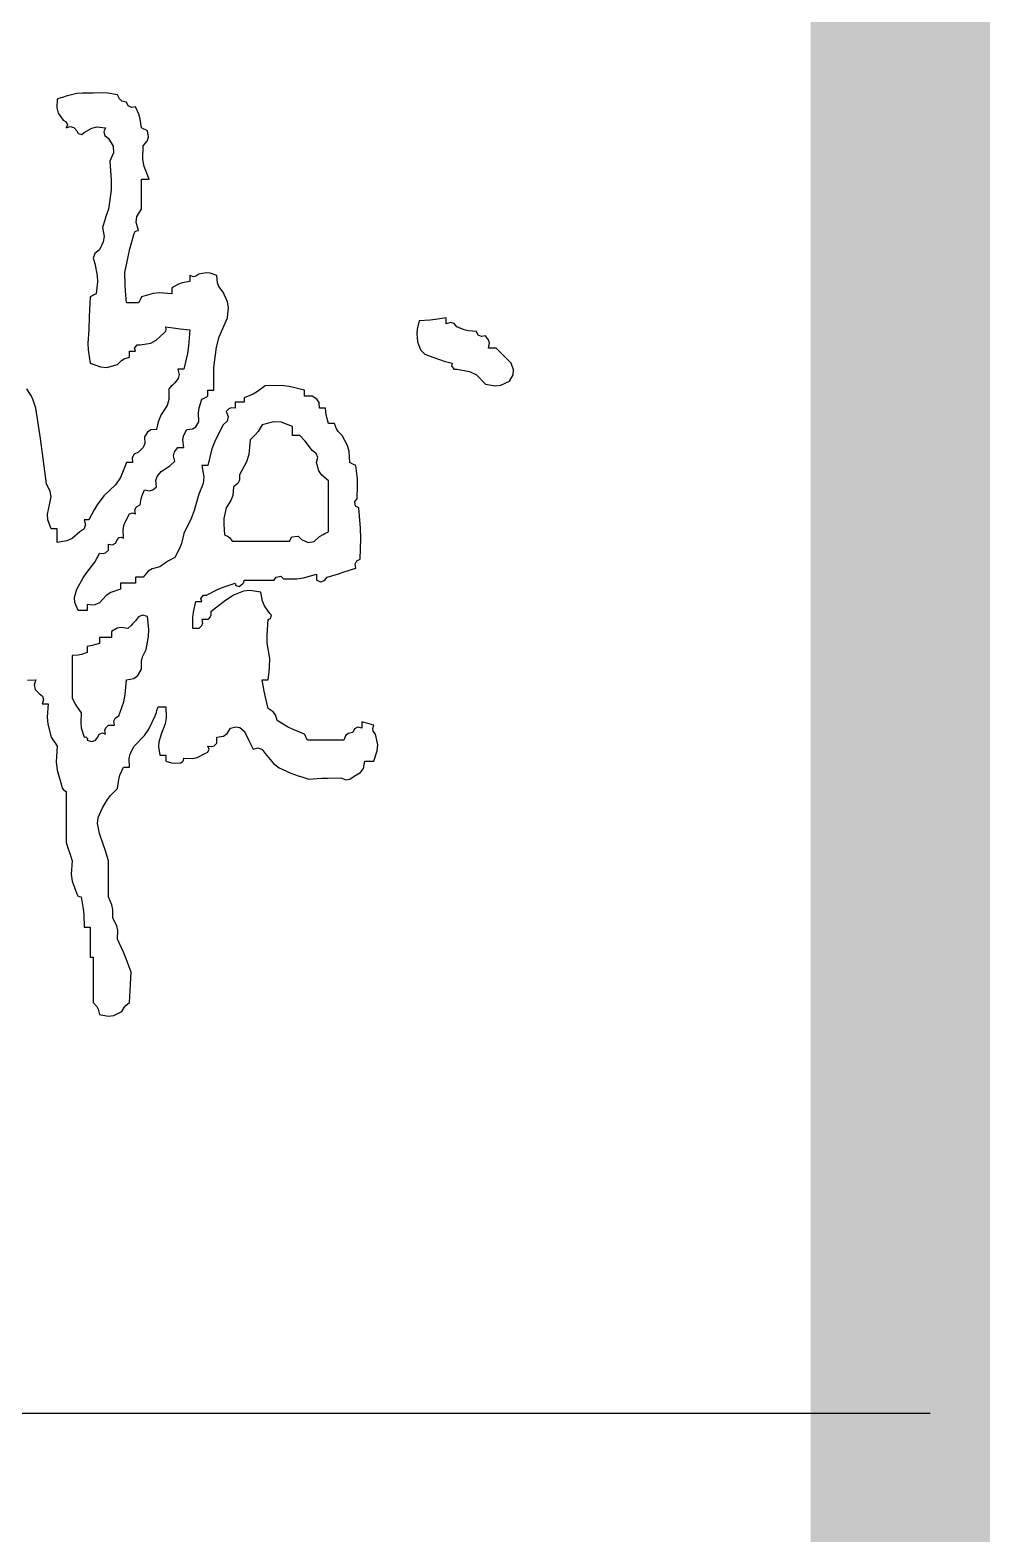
# Model space of a CAD drawing. Extents: x -737978 to 768813, y -372247 to 1140308.
# Drawn here: x -101861 to -101058, y -24511 to -23252 of the extents above; entities that cross this region are included whole.
import ezdxf

# ---------------------------------------------------------------- set-up
doc = ezdxf.new("R2010")
doc.units = 0
doc.header["$LTSCALE"] = 1000
doc.header["$MEASUREMENT"] = 0
doc.layers.get('0').update_dxf_attribs({"linetype": 'CONTINUOUS'})
doc.layers.add('PUB_TITLE', color=4, linetype='CONTINUOUS')

# ---------------------------------------------------------------- blocks, each defined once
blk = doc.blocks.new('黄履优')
for p, q in [((1.236931, 0.600962), (1.236727, 0.596112)), ((1.238931, 0.601629), (1.236931, 0.600962)), ((1.239932, 0.601962), (1.238931, 0.601629)), ((1.241932, 0.602629), (1.239932, 0.601962)), ((1.247807, 0.604022), (1.241932, 0.602629)), ((1.250897, 0.604366), (1.247807, 0.604022)), ((1.256935, 0.604296), (1.250897, 0.604366)), ((1.262275, 0.60452), (1.256935, 0.604296)), ((1.265001, 0.60435), (1.262275, 0.60452)), ((1.270271, 0.603462), (1.265001, 0.60435)), ((1.271333, 0.601085), (1.270271, 0.603462)), ((1.272742, 0.59991), (1.271333, 0.601085)), ((1.275272, 0.599295), (1.272742, 0.59991)), ((1.276289, 0.597302), (1.275272, 0.599295)), ((1.236727, 0.596112), (1.23753, 0.593303)), ((1.23753, 0.593303), (1.240265, 0.589293)), ((1.27807, 0.596412), (1.276289, 0.597302)), ((1.280274, 0.596794), (1.27807, 0.596412)), ((1.282217, 0.592346), (1.280274, 0.596794)), ((1.282907, 0.589929), (1.282217, 0.592346)), ((1.240265, 0.589293), (1.241892, 0.588534)), ((1.241892, 0.588534), (1.242587, 0.586797)), ((1.242587, 0.586797), (1.241932, 0.585125)), ((1.241932, 0.585125), (1.244223, 0.585928)), ((1.244223, 0.585928), (1.246246, 0.58535)), ((1.246246, 0.58535), (1.247767, 0.583458)), ((1.247767, 0.583458), (1.248542, 0.581945)), ((1.248542, 0.581945), (1.250637, 0.581526)), ((1.250637, 0.581526), (1.251934, 0.582624)), ((1.251934, 0.582624), (1.256057, 0.58503)), ((1.256057, 0.58503), (1.258856, 0.58563)), ((1.258856, 0.58563), (1.263603, 0.585125)), ((1.263603, 0.585125), (1.2628, 0.582834)), ((1.2628, 0.582834), (1.263379, 0.580811)), ((1.283608, 0.585125), (1.282907, 0.589929)), ((1.284941, 0.584458), (1.283608, 0.585125)), ((1.285608, 0.584125), (1.284941, 0.584458)), ((1.286942, 0.583458), (1.285608, 0.584125)), ((1.287417, 0.58001), (1.286942, 0.583458)), ((1.263379, 0.580811), (1.26527, 0.57929)), ((1.26527, 0.57929), (1.26786, 0.574999)), ((1.26786, 0.574999), (1.2681, 0.571385)), ((1.284343, 0.567668), (1.284441, 0.575123)), ((1.284441, 0.575123), (1.286736, 0.57774)), ((1.286736, 0.57774), (1.287417, 0.58001)), ((1.2681, 0.571385), (1.266104, 0.566788)), ((1.266104, 0.566788), (1.266893, 0.556143)), ((1.285059, 0.563728), (1.284343, 0.567668)), ((1.287775, 0.556786), (1.285059, 0.563728)), ((1.266722, 0.55069), (1.26527, 0.540115)), ((1.266893, 0.556143), (1.266722, 0.55069)), ((1.283608, 0.550118), (1.283608, 0.556786)), ((1.283608, 0.556786), (1.285275, 0.556786)), ((1.283608, 0.546783), (1.283608, 0.550118)), ((1.285275, 0.556786), (1.286108, 0.556786)), ((1.286108, 0.556786), (1.287775, 0.556786)), ((1.283608, 0.540115), (1.283608, 0.546783)), ((1.26327, 0.534114), (1.261936, 0.530113)), ((1.263937, 0.536115), (1.26327, 0.534114)), ((1.26527, 0.540115), (1.263937, 0.536115)), ((1.280556, 0.532953), (1.281016, 0.536176)), ((1.281941, 0.528446), (1.280556, 0.532953)), ((1.281016, 0.536176), (1.283608, 0.540115)), ((1.261936, 0.530113), (1.262877, 0.525156)), ((1.262877, 0.525156), (1.262476, 0.522148)), ((1.27717, 0.518177), (1.27944, 0.526779)), ((1.27944, 0.526779), (1.280047, 0.527817)), ((1.280047, 0.527817), (1.280749, 0.528285)), ((1.280749, 0.528285), (1.281941, 0.528446)), ((1.257757, 0.515689), (1.256912, 0.513154)), ((1.260269, 0.517611), (1.257757, 0.515689)), ((1.262476, 0.522148), (1.260269, 0.517611)), ((1.276168, 0.513835), (1.27717, 0.518177)), ((1.256912, 0.513154), (1.257769, 0.510109)), ((1.257769, 0.510109), (1.259094, 0.503565)), ((1.274439, 0.505108), (1.276168, 0.513835)), ((1.259268, 0.500082), (1.258602, 0.493439)), ((1.259094, 0.503565), (1.259268, 0.500082)), ((1.274482, 0.498432), (1.274439, 0.505108)), ((1.303979, 0.498795), (1.300278, 0.496773)), ((1.306106, 0.499504), (1.303979, 0.498795)), ((1.31028, 0.500107), (1.306106, 0.499504)), ((1.312219, 0.502847), (1.31028, 0.503441)), ((1.31028, 0.503441), (1.31028, 0.502107)), ((1.31028, 0.502107), (1.31028, 0.50144)), ((1.31028, 0.50144), (1.31028, 0.500107)), ((1.313639, 0.503084), (1.312219, 0.502847)), ((1.315281, 0.504274), (1.313639, 0.503084)), ((1.319245, 0.504913), (1.315281, 0.504274)), ((1.32148, 0.504726), (1.319245, 0.504913)), ((1.325283, 0.503441), (1.32148, 0.504726)), ((1.325525, 0.499546), (1.325283, 0.503441)), ((1.326301, 0.497413), (1.325525, 0.499546)), ((1.255268, 0.491772), (1.25488, 0.48444)), ((1.256602, 0.492439), (1.255268, 0.491772)), ((1.257269, 0.492772), (1.256602, 0.492439)), ((1.258602, 0.493439), (1.257269, 0.492772)), ((1.27465, 0.495085), (1.274482, 0.498432)), ((1.275272, 0.488438), (1.27465, 0.495085)), ((1.282941, 0.490438), (1.282607, 0.489771)), ((1.283608, 0.491772), (1.282941, 0.490438)), ((1.29005, 0.493618), (1.283608, 0.491772)), ((1.293598, 0.493973), (1.29005, 0.493618)), ((1.300278, 0.493439), (1.293598, 0.493973)), ((1.300278, 0.496773), (1.300278, 0.495439)), ((1.300278, 0.495439), (1.300278, 0.494772)), ((1.300278, 0.494772), (1.300278, 0.493439)), ((1.328617, 0.494272), (1.326301, 0.497413)), ((1.331023, 0.489044), (1.328617, 0.494272)), ((1.25488, 0.48444), (1.254714, 0.480772)), ((1.27794, 0.488438), (1.275272, 0.488438)), ((1.279273, 0.488438), (1.27794, 0.488438)), ((1.281941, 0.488438), (1.279273, 0.488438)), ((1.282607, 0.489771), (1.281941, 0.488438)), ((1.331589, 0.485839), (1.331023, 0.489044)), ((1.331118, 0.480103), (1.331589, 0.485839)), ((1.254714, 0.480772), (1.254435, 0.473434)), ((1.297259, 0.473764), (1.296944, 0.475102)), ((1.296944, 0.475102), (1.302278, 0.474435)), ((1.302278, 0.474435), (1.304945, 0.474101)), ((1.304945, 0.474101), (1.31028, 0.473434)), ((1.326493, 0.469678), (1.331118, 0.480103)), ((1.435887, 0.473884), (1.435711, 0.471426)), ((1.436974, 0.478436), (1.435887, 0.473884)), ((1.442993, 0.478909), (1.436974, 0.478436)), ((1.446, 0.479243), (1.442993, 0.478909)), ((1.451977, 0.480103), (1.446, 0.479243)), ((1.451977, 0.478769), (1.451977, 0.480103)), ((1.451977, 0.478102), (1.451977, 0.478769)), ((1.451977, 0.476769), (1.451977, 0.478102)), ((1.454267, 0.477571), (1.451977, 0.476769)), ((1.456291, 0.476993), (1.454267, 0.477571)), ((1.457811, 0.475102), (1.456291, 0.476993)), ((1.461921, 0.473398), (1.457811, 0.475102)), ((1.254435, 0.473434), (1.253987, 0.466106)), ((1.253987, 0.466106), (1.254157, 0.462355)), ((1.282774, 0.465099), (1.288649, 0.46613)), ((1.288649, 0.46613), (1.291761, 0.467686)), ((1.291761, 0.467686), (1.29611, 0.471767)), ((1.29611, 0.471767), (1.297018, 0.4728)), ((1.297018, 0.4728), (1.297259, 0.473764)), ((1.31028, 0.473434), (1.309597, 0.464691)), ((1.324924, 0.463926), (1.326493, 0.469678)), ((1.435711, 0.471426), (1.43614, 0.466766)), ((1.43614, 0.466766), (1.437758, 0.462338)), ((1.464207, 0.47287), (1.461921, 0.473398)), ((1.468647, 0.472601), (1.464207, 0.47287)), ((1.469663, 0.470609), (1.468647, 0.472601)), ((1.471445, 0.469718), (1.469663, 0.470609)), ((1.473648, 0.4701), (1.471445, 0.469718)), ((1.475385, 0.467969), (1.473648, 0.4701)), ((1.475315, 0.463432), (1.475845, 0.46613)), ((1.475845, 0.46613), (1.475385, 0.467969)), ((1.254157, 0.462355), (1.255268, 0.455097)), ((1.272466, 0.456517), (1.273953, 0.457446)), ((1.273953, 0.457446), (1.27694, 0.458431)), ((1.27694, 0.460432), (1.27694, 0.461765)), ((1.27694, 0.461765), (1.278273, 0.461765)), ((1.27694, 0.459765), (1.27694, 0.460432)), ((1.27694, 0.458431), (1.27694, 0.459765)), ((1.278273, 0.461765), (1.27894, 0.461765)), ((1.27894, 0.461765), (1.280274, 0.461765)), ((1.279755, 0.46335), (1.281108, 0.465154)), ((1.280274, 0.461765), (1.279755, 0.46335)), ((1.281108, 0.465154), (1.282774, 0.465099)), ((1.308922, 0.460308), (1.306946, 0.451763)), ((1.309597, 0.464691), (1.308922, 0.460308)), ((1.323616, 0.452597), (1.324924, 0.463926)), ((1.437758, 0.462338), (1.440047, 0.46005)), ((1.440047, 0.46005), (1.444475, 0.458431)), ((1.444475, 0.458431), (1.448719, 0.456833)), ((1.476982, 0.463432), (1.475315, 0.463432)), ((1.477816, 0.463432), (1.476982, 0.463432)), ((1.479483, 0.463432), (1.477816, 0.463432)), ((1.482817, 0.460098), (1.479483, 0.463432)), ((1.484484, 0.458431), (1.482817, 0.460098)), ((1.487818, 0.455097), (1.484484, 0.458431)), ((1.255268, 0.455097), (1.260879, 0.452943)), ((1.260879, 0.452943), (1.264456, 0.452744)), ((1.264456, 0.452744), (1.270271, 0.454264)), ((1.270271, 0.454264), (1.272466, 0.456517)), ((1.304945, 0.451763), (1.303612, 0.451763)), ((1.303612, 0.451763), (1.304361, 0.448782)), ((1.305612, 0.451763), (1.304945, 0.451763)), ((1.306946, 0.451763), (1.305612, 0.451763)), ((1.323616, 0.447596), (1.323616, 0.452597)), ((1.448719, 0.456833), (1.450903, 0.456161)), ((1.450903, 0.456161), (1.455311, 0.455097)), ((1.455311, 0.455097), (1.454792, 0.453513)), ((1.454792, 0.453513), (1.456145, 0.451709)), ((1.456145, 0.451709), (1.457811, 0.451763)), ((1.457811, 0.451763), (1.46486, 0.450512)), ((1.46486, 0.450512), (1.468626, 0.44853)), ((1.489171, 0.451318), (1.487818, 0.455097)), ((1.488945, 0.448599), (1.489171, 0.451318)), ((1.22271, 0.43683), (1.220261, 0.440928)), ((1.299944, 0.442261), (1.298611, 0.440928)), ((1.298611, 0.440928), (1.298761, 0.435022)), ((1.300611, 0.442928), (1.299944, 0.442261)), ((1.301945, 0.444262), (1.300611, 0.442928)), ((1.303886, 0.446645), (1.301945, 0.444262)), ((1.304361, 0.448782), (1.303886, 0.446645)), ((1.323616, 0.445095), (1.323616, 0.447596)), ((1.323616, 0.440094), (1.323616, 0.445095)), ((1.351956, 0.442595), (1.347693, 0.439318)), ((1.360682, 0.442621), (1.351956, 0.442595)), ((1.365136, 0.442107), (1.360682, 0.442621)), ((1.373627, 0.440094), (1.365136, 0.442107)), ((1.468626, 0.44853), (1.473648, 0.443428)), ((1.473648, 0.443428), (1.478952, 0.442552)), ((1.478952, 0.442552), (1.482059, 0.44294)), ((1.482059, 0.44294), (1.486984, 0.445095)), ((1.486984, 0.445095), (1.488945, 0.448599)), ((1.223733, 0.434614), (1.22271, 0.43683)), ((1.225262, 0.430092), (1.223733, 0.434614)), ((1.298761, 0.435022), (1.297767, 0.431642)), ((1.315391, 0.430294), (1.316948, 0.435093)), ((1.316948, 0.435093), (1.318282, 0.43576)), ((1.318282, 0.43576), (1.318948, 0.436093)), ((1.318948, 0.436093), (1.320282, 0.43676)), ((1.320282, 0.43876), (1.320282, 0.440094)), ((1.320282, 0.440094), (1.321616, 0.440094)), ((1.320282, 0.438094), (1.320282, 0.43876)), ((1.320282, 0.43676), (1.320282, 0.438094)), ((1.321616, 0.440094), (1.322283, 0.440094)), ((1.322283, 0.440094), (1.323616, 0.440094)), ((1.337286, 0.433426), (1.335285, 0.433426)), ((1.335285, 0.433426), (1.335285, 0.432092)), ((1.338286, 0.433426), (1.337286, 0.433426)), ((1.340286, 0.433426), (1.338286, 0.433426)), ((1.345273, 0.437935), (1.340286, 0.435926)), ((1.340286, 0.435926), (1.340286, 0.434926)), ((1.340286, 0.434926), (1.340286, 0.434426)), ((1.340286, 0.434426), (1.340286, 0.433426)), ((1.347693, 0.439318), (1.345273, 0.437935)), ((1.373627, 0.43876), (1.373627, 0.440094)), ((1.373627, 0.438094), (1.373627, 0.43876)), ((1.373627, 0.43676), (1.373627, 0.438094)), ((1.375294, 0.43676), (1.373627, 0.43676)), ((1.376127, 0.43676), (1.375294, 0.43676)), ((1.377794, 0.43676), (1.376127, 0.43676)), ((1.380486, 0.435133), (1.377794, 0.43676)), ((1.381679, 0.433224), (1.380486, 0.435133)), ((1.381962, 0.430092), (1.381679, 0.433224)), ((1.227713, 0.413439), (1.225262, 0.430092)), ((1.294443, 0.426758), (1.293094, 0.423549)), ((1.297767, 0.431642), (1.294443, 0.426758)), ((1.315036, 0.42763), (1.315391, 0.430294)), ((1.315281, 0.42259), (1.315036, 0.42763)), ((1.331818, 0.429872), (1.330284, 0.428425)), ((1.330284, 0.428425), (1.331376, 0.425551)), ((1.331376, 0.425551), (1.330823, 0.423064)), ((1.33319, 0.43033), (1.331818, 0.429872)), ((1.335285, 0.430092), (1.33319, 0.43033)), ((1.335285, 0.432092), (1.335285, 0.431426)), ((1.335285, 0.431426), (1.335285, 0.430092)), ((1.383296, 0.430092), (1.381962, 0.430092)), ((1.383962, 0.430092), (1.383296, 0.430092)), ((1.385296, 0.430092), (1.383962, 0.430092)), ((1.385564, 0.426702), (1.385296, 0.430092)), ((1.385907, 0.424989), (1.385564, 0.426702)), ((1.386963, 0.421757), (1.385907, 0.424989)), ((1.286902, 0.416947), (1.285275, 0.414255)), ((1.28881, 0.41814), (1.286902, 0.416947)), ((1.291943, 0.418423), (1.28881, 0.41814)), ((1.292582, 0.421844), (1.291943, 0.418423)), ((1.293094, 0.423549), (1.292582, 0.421844)), ((1.306728, 0.414831), (1.308613, 0.418423)), ((1.308613, 0.418423), (1.311746, 0.418706)), ((1.311746, 0.418706), (1.313654, 0.419898)), ((1.313654, 0.419898), (1.315281, 0.42259)), ((1.328617, 0.420923), (1.324238, 0.412381)), ((1.330823, 0.423064), (1.328617, 0.420923)), ((1.346629, 0.415617), (1.34362, 0.412588)), ((1.347994, 0.417323), (1.346629, 0.415617)), ((1.350289, 0.420923), (1.347994, 0.417323)), ((1.35675, 0.422605), (1.350289, 0.420923)), ((1.360697, 0.422407), (1.35675, 0.422605)), ((1.366959, 0.42009), (1.360697, 0.422407)), ((1.366959, 0.418089), (1.366959, 0.42009)), ((1.366959, 0.417089), (1.366959, 0.418089)), ((1.366959, 0.415089), (1.366959, 0.417089)), ((1.388297, 0.421757), (1.386963, 0.421757)), ((1.388963, 0.421757), (1.388297, 0.421757)), ((1.390297, 0.421757), (1.388963, 0.421757)), ((1.391283, 0.41877), (1.390297, 0.421757)), ((1.392212, 0.417284), (1.391283, 0.41877)), ((1.394465, 0.415089), (1.392212, 0.417284)), ((1.22888, 0.405103), (1.227713, 0.413439)), ((1.28457, 0.408366), (1.281941, 0.40592)), ((1.285492, 0.410671), (1.28457, 0.408366)), ((1.285275, 0.414255), (1.285492, 0.410671)), ((1.301743, 0.40598), (1.303612, 0.408421)), ((1.303612, 0.408421), (1.304945, 0.408421)), ((1.304945, 0.408421), (1.305612, 0.408421)), ((1.305612, 0.408421), (1.306946, 0.408421)), ((1.306328, 0.412429), (1.306728, 0.414831)), ((1.306946, 0.408421), (1.306328, 0.412429)), ((1.322524, 0.407752), (1.320282, 0.398418)), ((1.324238, 0.412381), (1.322524, 0.407752)), ((1.34362, 0.412588), (1.342824, 0.404612)), ((1.368626, 0.415089), (1.366959, 0.415089)), ((1.369459, 0.415089), (1.368626, 0.415089)), ((1.371126, 0.415089), (1.369459, 0.415089)), ((1.374034, 0.411962), (1.371126, 0.415089)), ((1.375382, 0.410277), (1.374034, 0.411962)), ((1.377794, 0.406754), (1.375382, 0.410277)), ((1.397426, 0.409609), (1.394465, 0.415089)), ((1.398343, 0.406307), (1.397426, 0.409609)), ((1.231096, 0.388416), (1.22888, 0.405103)), ((1.275272, 0.400085), (1.27205, 0.391813)), ((1.276606, 0.400085), (1.275272, 0.400085)), ((1.277273, 0.400085), (1.276606, 0.400085)), ((1.278607, 0.400085), (1.277273, 0.400085)), ((1.27954, 0.40471), (1.278431, 0.402768)), ((1.278431, 0.402768), (1.278607, 0.400085)), ((1.281941, 0.40592), (1.27954, 0.40471)), ((1.299171, 0.398319), (1.301945, 0.400919)), ((1.301286, 0.403921), (1.301743, 0.40598)), ((1.301945, 0.400919), (1.301286, 0.403921)), ((1.341568, 0.400485), (1.337786, 0.393417)), ((1.342824, 0.404612), (1.341568, 0.400485)), ((1.380135, 0.40513), (1.377794, 0.406754)), ((1.380991, 0.402848), (1.380135, 0.40513)), ((1.380295, 0.400085), (1.380991, 0.402848)), ((1.38164, 0.395469), (1.380295, 0.400085)), ((1.398632, 0.400085), (1.398343, 0.406307)), ((1.399966, 0.399419), (1.398632, 0.400085)), ((1.400633, 0.399085), (1.399966, 0.399419)), ((1.401966, 0.398418), (1.400633, 0.399085)), ((1.27205, 0.391813), (1.269293, 0.387769)), ((1.291467, 0.390198), (1.292148, 0.392467)), ((1.292148, 0.392467), (1.294443, 0.395084)), ((1.294443, 0.395084), (1.297646, 0.397133)), ((1.297646, 0.397133), (1.299171, 0.398319)), ((1.318282, 0.398418), (1.316948, 0.398418)), ((1.316948, 0.398418), (1.318104, 0.392154)), ((1.318104, 0.392154), (1.317716, 0.388468)), ((1.318948, 0.398418), (1.318282, 0.398418)), ((1.320282, 0.398418), (1.318948, 0.398418)), ((1.337786, 0.393417), (1.337708, 0.390436)), ((1.383219, 0.393101), (1.38164, 0.395469)), ((1.386963, 0.390083), (1.383219, 0.393101)), ((1.40285, 0.391129), (1.401966, 0.398418)), ((1.403018, 0.38742), (1.40285, 0.391129)), ((1.233174, 0.384184), (1.231096, 0.388416)), ((1.233573, 0.381392), (1.233174, 0.384184)), ((1.269293, 0.387769), (1.26277, 0.381748)), ((1.283984, 0.38185), (1.285275, 0.385082)), ((1.285275, 0.385082), (1.287972, 0.384553)), ((1.287972, 0.384553), (1.289811, 0.385013)), ((1.289811, 0.385013), (1.291943, 0.386749)), ((1.291943, 0.386749), (1.291467, 0.390198)), ((1.315281, 0.382582), (1.312728, 0.373652)), ((1.317716, 0.388468), (1.315281, 0.382582)), ((1.334452, 0.386749), (1.333949, 0.381818)), ((1.33679, 0.388601), (1.334452, 0.386749)), ((1.337708, 0.390436), (1.33679, 0.388601)), ((1.386963, 0.378748), (1.386963, 0.390083)), ((1.4028, 0.380081), (1.403018, 0.38742)), ((1.231661, 0.371517), (1.232763, 0.376747)), ((1.232763, 0.376747), (1.233573, 0.381392)), ((1.259045, 0.376679), (1.257359, 0.373982)), ((1.26277, 0.381748), (1.259045, 0.376679)), ((1.279891, 0.37395), (1.280782, 0.375731)), ((1.280782, 0.375731), (1.282774, 0.376747)), ((1.282774, 0.376747), (1.283476, 0.380156)), ((1.283476, 0.380156), (1.283984, 0.38185)), ((1.330284, 0.37508), (1.329151, 0.369177)), ((1.333019, 0.379214), (1.330284, 0.37508)), ((1.333949, 0.381818), (1.333019, 0.379214)), ((1.386963, 0.37308), (1.386963, 0.378748)), ((1.401418, 0.378596), (1.4028, 0.380081)), ((1.401845, 0.376037), (1.401418, 0.378596)), ((1.403633, 0.37508), (1.401845, 0.376037)), ((1.404642, 0.363784), (1.403633, 0.37508)), ((1.231852, 0.368463), (1.231661, 0.371517)), ((1.233597, 0.363411), (1.231852, 0.368463)), ((1.252934, 0.368412), (1.251934, 0.368412)), ((1.251934, 0.368412), (1.25263, 0.36565)), ((1.253434, 0.368412), (1.252934, 0.368412)), ((1.254435, 0.368412), (1.253434, 0.368412)), ((1.257359, 0.373982), (1.254435, 0.368412)), ((1.273383, 0.363178), (1.273949, 0.365821)), ((1.273949, 0.365821), (1.276106, 0.370079)), ((1.276106, 0.370079), (1.276865, 0.371706)), ((1.276865, 0.371706), (1.278602, 0.372401)), ((1.278602, 0.372401), (1.280274, 0.371746)), ((1.280274, 0.371746), (1.279891, 0.37395)), ((1.311034, 0.36925), (1.306946, 0.36091)), ((1.312728, 0.373652), (1.311034, 0.36925)), ((1.329151, 0.369177), (1.328978, 0.366069)), ((1.328978, 0.366069), (1.329451, 0.360077)), ((1.386963, 0.361744), (1.386963, 0.37308)), ((1.234931, 0.363411), (1.233597, 0.363411)), ((1.235597, 0.363411), (1.234931, 0.363411)), ((1.236931, 0.363411), (1.235597, 0.363411)), ((1.236931, 0.36041), (1.236931, 0.363411)), ((1.236931, 0.35891), (1.236931, 0.36041)), ((1.236931, 0.355909), (1.236931, 0.35891)), ((1.245192, 0.358213), (1.242362, 0.356892)), ((1.249434, 0.361744), (1.245192, 0.358213)), ((1.251774, 0.363368), (1.249434, 0.361744)), ((1.25263, 0.36565), (1.251774, 0.363368)), ((1.269255, 0.355584), (1.270271, 0.357576)), ((1.270271, 0.357576), (1.271147, 0.358636)), ((1.271147, 0.358636), (1.272334, 0.358933)), ((1.272334, 0.358933), (1.273605, 0.35841)), ((1.273605, 0.35841), (1.273383, 0.363178)), ((1.306946, 0.36091), (1.305587, 0.355378)), ((1.329451, 0.360077), (1.331387, 0.359178)), ((1.331387, 0.359178), (1.332316, 0.358434)), ((1.332316, 0.358434), (1.333618, 0.356743)), ((1.365292, 0.356743), (1.366632, 0.359073)), ((1.366632, 0.359073), (1.370087, 0.359505)), ((1.370087, 0.359505), (1.37196, 0.357576)), ((1.37196, 0.357576), (1.375652, 0.355898)), ((1.379013, 0.356458), (1.381962, 0.359243)), ((1.381962, 0.359243), (1.383884, 0.360388)), ((1.383884, 0.360388), (1.384895, 0.360893)), ((1.384895, 0.360893), (1.386963, 0.361744)), ((1.404467, 0.346741), (1.40481, 0.358076)), ((1.40481, 0.358076), (1.404642, 0.363784)), ((1.242362, 0.356892), (1.236931, 0.355909)), ((1.259389, 0.348019), (1.260269, 0.350075)), ((1.260269, 0.350075), (1.262364, 0.349837)), ((1.262364, 0.349837), (1.263737, 0.350294)), ((1.263737, 0.350294), (1.26527, 0.351742)), ((1.26527, 0.353742), (1.26527, 0.355076)), ((1.26527, 0.355076), (1.267474, 0.354693)), ((1.26527, 0.353075), (1.26527, 0.353742)), ((1.26527, 0.351742), (1.26527, 0.353075)), ((1.267474, 0.354693), (1.269255, 0.355584)), ((1.304559, 0.352636), (1.301945, 0.347574)), ((1.305587, 0.355378), (1.304559, 0.352636)), ((1.333618, 0.356743), (1.346288, 0.356743)), ((1.346288, 0.356743), (1.352622, 0.356743)), ((1.352622, 0.356743), (1.365292, 0.356743)), ((1.375652, 0.355898), (1.379013, 0.356458)), ((1.253333, 0.339386), (1.257769, 0.345074)), ((1.257769, 0.345074), (1.258885, 0.347012)), ((1.258885, 0.347012), (1.259389, 0.348019)), ((1.289411, 0.341447), (1.28724, 0.340065)), ((1.29361, 0.342573), (1.289411, 0.341447)), ((1.296849, 0.344723), (1.29361, 0.342573)), ((1.298523, 0.345728), (1.296849, 0.344723)), ((1.301945, 0.347574), (1.298523, 0.345728)), ((1.395644, 0.339701), (1.401966, 0.34174)), ((1.401584, 0.343943), (1.402474, 0.345725)), ((1.401966, 0.34174), (1.401584, 0.343943)), ((1.402474, 0.345725), (1.404467, 0.346741)), ((1.247767, 0.330071), (1.25131, 0.336353)), ((1.25131, 0.336353), (1.253333, 0.339386)), ((1.275272, 0.333405), (1.271938, 0.333405)), ((1.271938, 0.333405), (1.271938, 0.332071)), ((1.27694, 0.333405), (1.275272, 0.333405)), ((1.280274, 0.333405), (1.27694, 0.333405)), ((1.281941, 0.336739), (1.280274, 0.336739)), ((1.280274, 0.336739), (1.280274, 0.335405)), ((1.280274, 0.335405), (1.280274, 0.334738)), ((1.280274, 0.334738), (1.280274, 0.333405)), ((1.282774, 0.336739), (1.281941, 0.336739)), ((1.284441, 0.336739), (1.282774, 0.336739)), ((1.28724, 0.340065), (1.284441, 0.336739)), ((1.328767, 0.331223), (1.335285, 0.333405)), ((1.335285, 0.333405), (1.335762, 0.332115)), ((1.337592, 0.331658), (1.338619, 0.332571)), ((1.338619, 0.332571), (1.339657, 0.333178)), ((1.339657, 0.333178), (1.340126, 0.33388)), ((1.340126, 0.33388), (1.340286, 0.335072)), ((1.340286, 0.335072), (1.346954, 0.335072)), ((1.346954, 0.335072), (1.350289, 0.335072)), ((1.350289, 0.335072), (1.356957, 0.335072)), ((1.356957, 0.335072), (1.357913, 0.33686)), ((1.357913, 0.33686), (1.360473, 0.337286)), ((1.360473, 0.337286), (1.361958, 0.335905)), ((1.361958, 0.335905), (1.36936, 0.335912)), ((1.36936, 0.335912), (1.373161, 0.33643)), ((1.373161, 0.33643), (1.380295, 0.338406)), ((1.380295, 0.338406), (1.380295, 0.337072)), ((1.380295, 0.337072), (1.380295, 0.336405)), ((1.380295, 0.336405), (1.380295, 0.335072)), ((1.380295, 0.335072), (1.382586, 0.334269)), ((1.382586, 0.334269), (1.384609, 0.334847)), ((1.384609, 0.334847), (1.38613, 0.336739)), ((1.38613, 0.336739), (1.392476, 0.338701)), ((1.392476, 0.338701), (1.395644, 0.339701)), ((1.246593, 0.325541), (1.247767, 0.330071)), ((1.246795, 0.322719), (1.246593, 0.325541)), ((1.264087, 0.326596), (1.260269, 0.322569)), ((1.26669, 0.32827), (1.264087, 0.326596)), ((1.271938, 0.330071), (1.26669, 0.32827)), ((1.271938, 0.332071), (1.271938, 0.331404)), ((1.271938, 0.331404), (1.271938, 0.330071)), ((1.316429, 0.324987), (1.317782, 0.326791)), ((1.316948, 0.323402), (1.316429, 0.324987)), ((1.317782, 0.326791), (1.319449, 0.326736)), ((1.319449, 0.326736), (1.325564, 0.329874)), ((1.325564, 0.329874), (1.328767, 0.331223)), ((1.334452, 0.326736), (1.329337, 0.323229)), ((1.340018, 0.329078), (1.334452, 0.326736)), ((1.335762, 0.332115), (1.337592, 0.331658)), ((1.343511, 0.329466), (1.340018, 0.329078)), ((1.349455, 0.328404), (1.343511, 0.329466)), ((1.350444, 0.323422), (1.349455, 0.328404)), ((1.2486, 0.318401), (1.246795, 0.322719)), ((1.250601, 0.318401), (1.2486, 0.318401)), ((1.251601, 0.318401), (1.250601, 0.318401)), ((1.253601, 0.318401), (1.251601, 0.318401)), ((1.256236, 0.321205), (1.253601, 0.321735)), ((1.253601, 0.321735), (1.253601, 0.320402)), ((1.253601, 0.320402), (1.253601, 0.319735)), ((1.253601, 0.319735), (1.253601, 0.318401)), ((1.257846, 0.321406), (1.256236, 0.321205)), ((1.260269, 0.322569), (1.257846, 0.321406)), ((1.311972, 0.314437), (1.312313, 0.317506)), ((1.312313, 0.317506), (1.313614, 0.323402)), ((1.313614, 0.323402), (1.314948, 0.323402)), ((1.314948, 0.323402), (1.315614, 0.323402)), ((1.315614, 0.323402), (1.316948, 0.323402)), ((1.321949, 0.317568), (1.321833, 0.315776)), ((1.326832, 0.321391), (1.321949, 0.317568)), ((1.329337, 0.323229), (1.326832, 0.321391)), ((1.351531, 0.320885), (1.350444, 0.323422)), ((1.354456, 0.316734), (1.351531, 0.320885)), ((1.355369, 0.315707), (1.354456, 0.316734)), ((1.270202, 0.308531), (1.266937, 0.306732)), ((1.272417, 0.308934), (1.270202, 0.308531)), ((1.276106, 0.308399), (1.272417, 0.308934)), ((1.277773, 0.310066), (1.276106, 0.308399)), ((1.278607, 0.3109), (1.277773, 0.310066)), ((1.280274, 0.312567), (1.278607, 0.3109)), ((1.281897, 0.314907), (1.280274, 0.312567)), ((1.284179, 0.315763), (1.281897, 0.314907)), ((1.286942, 0.315067), (1.284179, 0.315763)), ((1.287601, 0.307755), (1.286942, 0.315067)), ((1.287428, 0.303953), (1.287601, 0.307755)), ((1.311947, 0.308399), (1.311972, 0.314437)), ((1.313281, 0.308399), (1.311947, 0.308399)), ((1.313947, 0.308399), (1.313281, 0.308399)), ((1.315281, 0.308399), (1.313947, 0.308399)), ((1.316729, 0.309933), (1.315281, 0.308399)), ((1.317186, 0.311305), (1.316729, 0.309933)), ((1.318282, 0.3134), (1.316948, 0.3134)), ((1.316948, 0.3134), (1.317186, 0.311305)), ((1.318948, 0.3134), (1.318282, 0.3134)), ((1.320282, 0.3134), (1.318948, 0.3134)), ((1.321434, 0.314778), (1.320282, 0.3134)), ((1.321833, 0.315776), (1.321434, 0.314778)), ((1.35293, 0.304753), (1.353623, 0.3134)), ((1.353623, 0.3134), (1.354912, 0.313877)), ((1.354912, 0.313877), (1.355369, 0.315707)), ((1.257602, 0.299397), (1.256268, 0.299064)), ((1.260269, 0.300064), (1.257602, 0.299397)), ((1.262937, 0.303398), (1.260269, 0.303398)), ((1.260269, 0.303398), (1.260269, 0.302065)), ((1.260269, 0.302065), (1.260269, 0.301398)), ((1.260269, 0.301398), (1.260269, 0.300064)), ((1.26427, 0.303398), (1.262937, 0.303398)), ((1.266937, 0.303398), (1.26427, 0.303398)), ((1.266937, 0.306732), (1.266937, 0.305399)), ((1.266937, 0.305399), (1.266937, 0.304732)), ((1.266937, 0.304732), (1.266937, 0.303398)), ((1.286108, 0.29673), (1.287428, 0.303953)), ((1.353101, 0.300297), (1.35293, 0.304753)), ((1.354456, 0.291729), (1.353101, 0.300297)), ((1.248656, 0.293664), (1.245266, 0.293396)), ((1.245266, 0.293396), (1.245266, 0.284061)), ((1.250369, 0.294007), (1.248656, 0.293664)), ((1.253601, 0.295063), (1.250369, 0.294007)), ((1.256268, 0.299064), (1.253601, 0.298397)), ((1.253601, 0.298397), (1.253601, 0.297063)), ((1.253601, 0.297063), (1.253601, 0.296397)), ((1.253601, 0.296397), (1.253601, 0.295063)), ((1.283485, 0.290341), (1.28405, 0.292787)), ((1.28405, 0.292787), (1.286108, 0.29673)), ((1.354344, 0.287051), (1.354456, 0.291729)), ((1.245266, 0.284061), (1.245266, 0.279393)), ((1.281589, 0.282361), (1.283608, 0.285894)), ((1.283608, 0.285894), (1.283485, 0.290341)), ((1.353623, 0.28006), (1.354176, 0.284707)), ((1.354176, 0.284707), (1.354344, 0.287051)), ((1.220497, 0.279763), (1.225262, 0.28006)), ((1.225262, 0.28006), (1.22417, 0.277186)), ((1.22417, 0.277186), (1.224723, 0.274699)), ((1.224723, 0.274699), (1.226929, 0.272558)), ((1.245266, 0.279393), (1.245266, 0.270058)), ((1.274575, 0.271916), (1.275272, 0.28006)), ((1.275272, 0.28006), (1.279284, 0.280748)), ((1.279284, 0.280748), (1.281589, 0.282361)), ((1.351428, 0.273687), (1.350289, 0.28006)), ((1.350289, 0.28006), (1.351622, 0.28006)), ((1.351622, 0.28006), (1.352289, 0.28006)), ((1.352289, 0.28006), (1.353623, 0.28006)), ((1.226929, 0.272558), (1.228821, 0.271038)), ((1.229399, 0.269014), (1.228596, 0.266724)), ((1.228596, 0.266724), (1.229929, 0.266724)), ((1.228821, 0.271038), (1.229399, 0.269014)), ((1.229929, 0.266724), (1.230596, 0.266724)), ((1.230596, 0.266724), (1.23193, 0.266724)), ((1.23193, 0.266724), (1.231365, 0.25938)), ((1.245266, 0.270058), (1.246961, 0.266558)), ((1.246961, 0.266558), (1.247977, 0.264865)), ((1.271105, 0.260056), (1.273717, 0.2678)), ((1.273717, 0.2678), (1.274575, 0.271916)), ((1.352096, 0.270514), (1.351428, 0.273687)), ((1.353623, 0.264223), (1.352096, 0.270514)), ((1.231365, 0.25938), (1.231717, 0.255508)), ((1.247977, 0.264865), (1.250267, 0.261723)), ((1.250267, 0.261723), (1.24996, 0.256355)), ((1.268222, 0.257258), (1.269113, 0.259039)), ((1.269113, 0.259039), (1.271105, 0.260056)), ((1.287603, 0.25271), (1.291109, 0.260056)), ((1.291109, 0.260056), (1.291776, 0.262056)), ((1.291776, 0.262056), (1.292109, 0.263056)), ((1.292109, 0.263056), (1.292776, 0.265057)), ((1.292776, 0.265057), (1.294443, 0.265057)), ((1.294443, 0.265057), (1.295277, 0.265057)), ((1.295277, 0.265057), (1.296944, 0.265057)), ((1.297132, 0.258975), (1.296593, 0.255745)), ((1.296944, 0.265057), (1.297132, 0.258975)), ((1.35636, 0.262321), (1.353623, 0.264223)), ((1.357564, 0.260716), (1.35636, 0.262321)), ((1.358624, 0.257555), (1.357564, 0.260716)), ((1.231717, 0.255508), (1.233597, 0.248386)), ((1.24996, 0.256355), (1.250315, 0.253513)), ((1.250315, 0.253513), (1.251934, 0.248386)), ((1.259436, 0.248386), (1.260195, 0.250014)), ((1.260195, 0.250014), (1.261932, 0.250708)), ((1.261932, 0.250708), (1.263603, 0.250053)), ((1.263365, 0.252149), (1.263823, 0.253521)), ((1.263603, 0.250053), (1.263365, 0.252149)), ((1.263823, 0.253521), (1.26527, 0.255054)), ((1.26527, 0.255054), (1.266604, 0.255054)), ((1.266604, 0.255054), (1.267271, 0.255054)), ((1.267271, 0.255054), (1.268604, 0.255054)), ((1.268604, 0.255054), (1.268222, 0.257258)), ((1.285142, 0.249194), (1.287603, 0.25271)), ((1.294443, 0.250053), (1.293139, 0.245559)), ((1.296593, 0.255745), (1.294443, 0.250053)), ((1.328857, 0.248869), (1.330965, 0.250274)), ((1.330965, 0.250274), (1.332785, 0.253387)), ((1.332785, 0.253387), (1.335787, 0.254046)), ((1.335787, 0.254046), (1.337846, 0.253589)), ((1.337846, 0.253589), (1.340286, 0.25172)), ((1.340286, 0.25172), (1.342287, 0.24772)), ((1.364335, 0.254033), (1.358624, 0.257555)), ((1.367383, 0.252509), (1.364335, 0.254033)), ((1.373627, 0.250053), (1.367383, 0.252509)), ((1.374294, 0.24872), (1.373627, 0.250053)), ((1.397769, 0.250271), (1.39636, 0.249097)), ((1.400299, 0.250887), (1.397769, 0.250271)), ((1.401315, 0.252879), (1.400299, 0.250887)), ((1.403097, 0.25377), (1.401315, 0.252879)), ((1.4053, 0.253387), (1.403097, 0.25377)), ((1.407968, 0.256055), (1.4053, 0.256722)), ((1.4053, 0.256722), (1.4053, 0.255388)), ((1.4053, 0.255388), (1.4053, 0.254721)), ((1.4053, 0.254721), (1.4053, 0.253387)), ((1.409301, 0.255721), (1.407968, 0.256055)), ((1.411968, 0.255054), (1.409301, 0.255721)), ((1.411375, 0.253115), (1.411968, 0.255054)), ((1.411611, 0.251695), (1.411375, 0.253115)), ((1.412802, 0.250053), (1.411611, 0.251695)), ((1.414074, 0.244179), (1.412802, 0.250053)), ((1.233597, 0.248386), (1.234931, 0.246386)), ((1.234931, 0.246386), (1.235597, 0.245386)), ((1.235597, 0.245386), (1.236931, 0.243385)), ((1.236931, 0.243385), (1.23649, 0.23467)), ((1.251934, 0.248386), (1.252864, 0.248544)), ((1.252864, 0.248544), (1.253759, 0.247649)), ((1.253759, 0.247649), (1.253601, 0.246719)), ((1.253601, 0.246719), (1.255892, 0.245917)), ((1.255892, 0.245917), (1.257915, 0.246495)), ((1.257915, 0.246495), (1.259436, 0.248386)), ((1.277283, 0.239127), (1.27944, 0.243385)), ((1.27944, 0.243385), (1.285142, 0.249194)), ((1.293139, 0.245559), (1.292958, 0.243018)), ((1.292958, 0.243018), (1.29361, 0.238384)), ((1.320242, 0.239977), (1.320937, 0.241714)), ((1.320937, 0.241714), (1.320282, 0.243385)), ((1.320282, 0.243385), (1.322377, 0.243147)), ((1.322377, 0.243147), (1.32375, 0.243605)), ((1.32375, 0.243605), (1.325283, 0.245052)), ((1.325283, 0.248386), (1.328857, 0.248869)), ((1.325283, 0.247053), (1.325283, 0.248386)), ((1.325283, 0.246386), (1.325283, 0.247053)), ((1.325283, 0.245052), (1.325283, 0.246386)), ((1.342287, 0.24772), (1.343287, 0.245719)), ((1.343287, 0.245719), (1.345287, 0.241718)), ((1.345287, 0.241718), (1.34805, 0.242414)), ((1.34805, 0.242414), (1.350332, 0.241558)), ((1.350332, 0.241558), (1.351956, 0.239218)), ((1.374627, 0.248053), (1.374294, 0.24872)), ((1.375294, 0.246719), (1.374627, 0.248053)), ((1.383296, 0.246719), (1.375294, 0.246719)), ((1.387296, 0.246719), (1.383296, 0.246719)), ((1.395298, 0.246719), (1.387296, 0.246719)), ((1.39636, 0.249097), (1.395298, 0.246719)), ((1.413884, 0.240747), (1.414074, 0.244179)), ((1.23649, 0.23467), (1.237017, 0.230099)), ((1.276717, 0.236485), (1.277283, 0.239127)), ((1.27694, 0.231716), (1.276717, 0.236485)), ((1.29361, 0.238384), (1.294943, 0.238384)), ((1.294943, 0.238384), (1.29561, 0.238384)), ((1.29561, 0.238384), (1.296944, 0.238384)), ((1.296944, 0.238384), (1.296944, 0.237051)), ((1.296944, 0.237051), (1.296944, 0.236384)), ((1.296944, 0.236384), (1.296944, 0.23505)), ((1.296944, 0.23505), (1.30015, 0.234076)), ((1.30015, 0.234076), (1.301944, 0.233896)), ((1.301944, 0.233896), (1.305279, 0.234217)), ((1.305279, 0.234217), (1.306317, 0.234823)), ((1.306317, 0.234823), (1.306785, 0.235526)), ((1.306785, 0.235526), (1.306946, 0.236717)), ((1.306946, 0.236717), (1.311714, 0.236494)), ((1.311714, 0.236494), (1.314357, 0.237061)), ((1.314357, 0.237061), (1.318615, 0.239218)), ((1.318615, 0.239218), (1.320242, 0.239977)), ((1.351956, 0.239218), (1.356511, 0.233727)), ((1.356511, 0.233727), (1.359632, 0.23134)), ((1.40628, 0.231039), (1.406967, 0.23505)), ((1.406967, 0.23505), (1.408968, 0.23505)), ((1.408968, 0.23505), (1.409968, 0.23505)), ((1.409968, 0.23505), (1.411968, 0.23505)), ((1.411968, 0.23505), (1.413884, 0.240747)), ((1.237017, 0.230099), (1.239431, 0.221714)), ((1.270271, 0.220047), (1.270972, 0.224851)), ((1.270972, 0.224851), (1.271662, 0.227268)), ((1.271662, 0.227268), (1.273605, 0.231716)), ((1.273605, 0.231716), (1.274939, 0.231716)), ((1.274939, 0.231716), (1.275606, 0.231716)), ((1.275606, 0.231716), (1.27694, 0.231716)), ((1.359632, 0.23134), (1.366125, 0.228382)), ((1.366125, 0.228382), (1.370126, 0.227049)), ((1.370126, 0.227049), (1.372127, 0.226382)), ((1.372127, 0.226382), (1.376127, 0.225048)), ((1.376127, 0.225048), (1.383116, 0.225593)), ((1.383116, 0.225593), (1.386623, 0.22576)), ((1.386623, 0.22576), (1.393631, 0.225882)), ((1.393631, 0.225882), (1.396457, 0.224818)), ((1.396457, 0.224818), (1.39861, 0.225057)), ((1.39861, 0.225057), (1.401133, 0.226715)), ((1.401133, 0.226715), (1.404666, 0.228734)), ((1.404666, 0.228734), (1.40628, 0.231039)), ((1.239431, 0.221714), (1.239736, 0.220075)), ((1.239736, 0.220075), (1.240444, 0.219131)), ((1.240444, 0.219131), (1.241932, 0.21838)), ((1.241932, 0.21838), (1.241932, 0.207044)), ((1.266506, 0.216082), (1.270271, 0.220047)), ((1.259612, 0.203999), (1.261936, 0.209211)), ((1.261936, 0.209211), (1.264803, 0.213868)), ((1.264803, 0.213868), (1.266506, 0.216082)), ((1.241932, 0.207044), (1.241932, 0.201376)), ((1.241932, 0.201376), (1.241932, 0.190041)), ((1.259218, 0.200651), (1.259612, 0.203999)), ((1.260269, 0.195042), (1.259218, 0.200651)), ((1.262455, 0.189106), (1.260269, 0.195042)), ((1.241932, 0.190041), (1.243266, 0.18604)), ((1.243266, 0.18604), (1.243932, 0.184039)), ((1.243932, 0.184039), (1.245266, 0.180038)), ((1.263458, 0.186099), (1.262455, 0.189106)), ((1.26527, 0.180038), (1.263458, 0.186099)), ((1.245266, 0.180038), (1.244723, 0.172656)), ((1.26527, 0.172037), (1.26527, 0.180038)), ((1.244723, 0.172656), (1.245267, 0.168669)), ((1.245267, 0.168669), (1.247767, 0.161701)), ((1.26527, 0.168036), (1.26527, 0.172037)), ((1.26527, 0.160034), (1.26527, 0.168036)), ((1.247767, 0.161701), (1.248373, 0.160663)), ((1.248373, 0.160663), (1.249076, 0.160195)), ((1.249076, 0.160195), (1.250267, 0.160034)), ((1.250267, 0.160034), (1.251331, 0.153418)), ((1.267214, 0.155674), (1.26527, 0.160034)), ((1.251331, 0.153418), (1.251667, 0.15006)), ((1.251667, 0.15006), (1.251934, 0.143364)), ((1.267758, 0.153139), (1.267214, 0.155674)), ((1.267771, 0.148365), (1.267758, 0.153139)), ((1.251934, 0.143364), (1.253268, 0.143364)), ((1.253268, 0.143364), (1.253935, 0.143364)), ((1.253935, 0.143364), (1.255268, 0.143364)), ((1.255268, 0.143364), (1.255268, 0.136696)), ((1.269928, 0.144107), (1.267771, 0.148365)), ((1.270494, 0.141464), (1.269928, 0.144107)), ((1.270271, 0.136696), (1.270494, 0.141464)), ((1.255268, 0.136696), (1.255268, 0.133362)), ((1.255268, 0.133362), (1.255268, 0.126694)), ((1.273585, 0.129497), (1.270271, 0.136696)), ((1.255268, 0.126694), (1.255935, 0.126694)), ((1.255935, 0.126694), (1.256268, 0.126694)), ((1.256268, 0.126694), (1.256935, 0.126694)), ((1.256935, 0.126694), (1.256935, 0.116692)), ((1.275091, 0.125816), (1.273585, 0.129497)), ((1.277773, 0.118359), (1.275091, 0.125816)), ((1.256935, 0.116692), (1.256935, 0.111691)), ((1.277491, 0.111688), (1.277773, 0.118359)), ((1.256935, 0.111691), (1.256935, 0.101688)), ((1.27694, 0.101688), (1.277325, 0.108354)), ((1.277325, 0.108354), (1.277491, 0.111688)), ((1.256935, 0.101688), (1.258931, 0.099472)), ((1.27399, 0.098989), (1.274896, 0.100075)), ((1.274896, 0.100075), (1.27694, 0.101688)), ((1.258931, 0.099472), (1.259694, 0.097946)), ((1.259694, 0.097946), (1.260269, 0.09502)), ((1.260269, 0.09502), (1.265232, 0.094112)), ((1.265232, 0.094112), (1.26822, 0.094511)), ((1.26822, 0.094511), (1.272772, 0.096687)), ((1.272772, 0.096687), (1.27399, 0.098989))]:
    blk.add_line(p, q)
blk = doc.blocks.new('TQ1')
at = {"layer": 'PUB_TITLE'}
blk.add_line((-49854.76, -405554.76), (-43854.76, -405554.76), dxfattribs=at)
at = {"xscale": 1056, "yscale": 1056, "zscale": 1056}
blk.add_blockref('黄履优', (-45670.41, -405422.44), dxfattribs=at)

msp = doc.modelspace()

# ---------------------------------------------------------------- linework, layer by layer
at = {"layer": 'PUB_TITLE', "const_width": 100}
for points in [[(-181757.6, -42902.5), (-101157.6, -42902.5), (-101157.6, 14497.5), (-181757.6, 14497.5)], [(-181707.6, -42902.5), (-101107.6, -42902.5), (-101107.6, 14497.5), (-181707.6, 14497.5)]]:
    msp.add_lwpolyline(points, close=True, dxfattribs=at)

# ---------------------------------------------------------------- block references
at = {"xscale": 1.433507481003284, "yscale": 1.433507481003284, "zscale": 1.433507481003284}
msp.add_blockref('TQ1', (-38241.5, 556956.1), dxfattribs=at)

doc.saveas('drawing.dxf')
